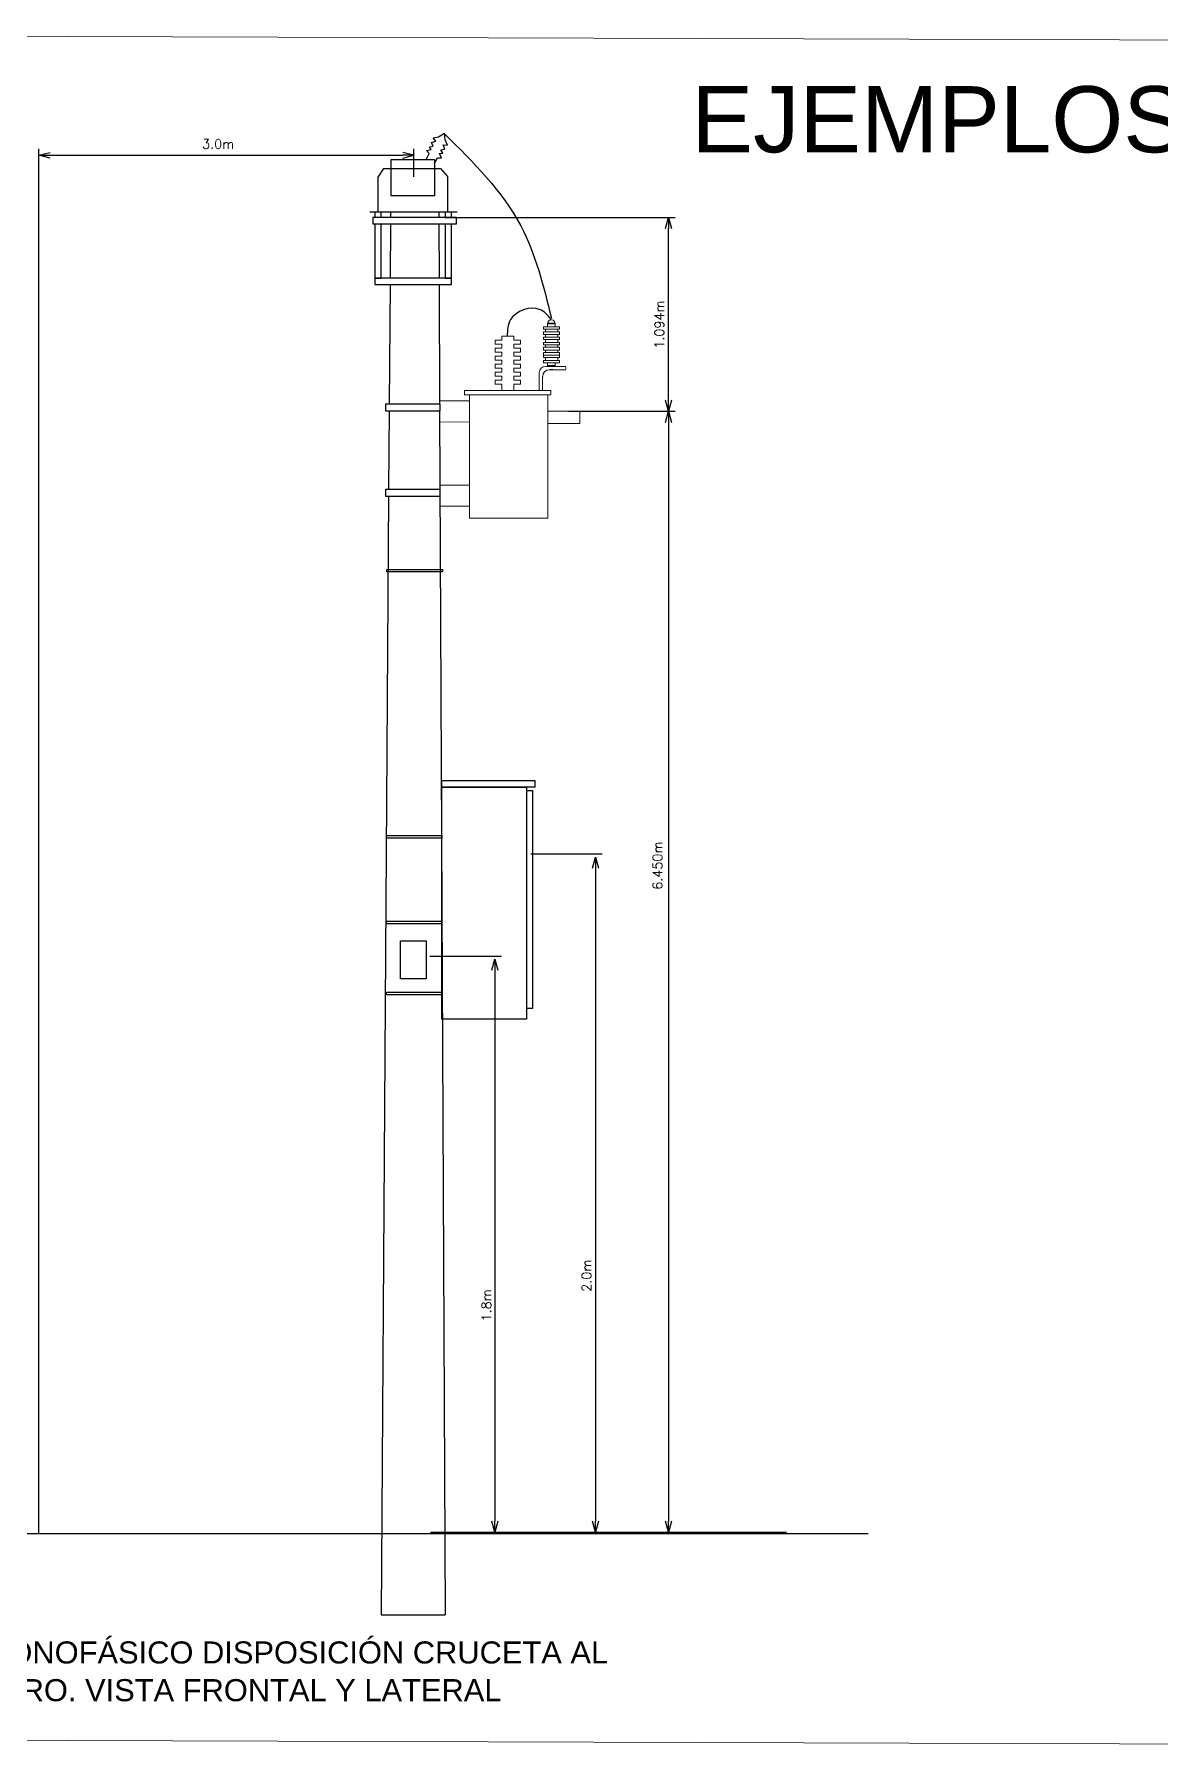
# Model space of a CAD drawing. Header units: millimetres. Extents: x 168 to 392, y 127 to 255.
# Drawn here: x 172.95 to 183.15, y 221.8 to 237.37 of the extents above; entities that cross this region are included whole.
import ezdxf

# ---------------------------------------------------------------- set-up
doc = ezdxf.new("R2010")
doc.units = ezdxf.units.MM
for name, color, linetype in [('-COTA-E', 8, 'Continuous'), ('RE60', 2, 'Continuous'), ('RE80', 2, 'Continuous')]:
    doc.layers.add(name, color=color, linetype=linetype)
for name, color, linetype, lineweight in [('Equipos', 20, 'Continuous', 13), ('Esquemas', 7, 'Continuous', 13), ('MARQUILLA', 164, 'Continuous', 13), ('Poste', 252, 'Continuous', 25), ('textos', 7, 'Continuous', 13), ('Trafo', 40, 'Continuous', 13)]:
    doc.layers.add(name, color=color, linetype=linetype, lineweight=lineweight)
doc.styles.add('0.6', font='', dxfattribs={"height": 0.6})
doc.styles.add('RomanS', font='romans.shx')
doc.styles.get("Standard").update_dxf_attribs({"font": '', "height": 0.1})
doc.styles.get('0.6').set_extended_font_data('@Arial Unicode MS')
doc.styles.get('Standard').set_extended_font_data('@Arial Unicode MS')

# ---------------------------------------------------------------- blocks, each defined once
blk = doc.blocks.new('_Open30')
at = {"color": 0, "linetype": 'ByBlock', "lineweight": -2}
for p, q in [((-1, 0.27), (0, 0)), ((0, 0), (-1, -0.27)), ((0, 0), (-1, 0))]:
    blk.add_line(p, q, dxfattribs=at)

msp = doc.modelspace()

# ---------------------------------------------------------------- linework, layer by layer
at = {"layer": '-COTA-E'}
for p, q in [((172.98901, 235.94443), (172.98901, 236.3379)), ((176.62201, 234.02162), (176.12819, 234.02162)), ((176.12819, 234.02162), (176.12819, 233.96383)), ((176.12819, 233.96383), (176.62201, 233.96383)), ((176.62201, 233.96383), (176.62201, 234.02162)), ((176.62201, 233.24824), (176.12819, 233.24824)), ((176.12819, 233.24824), (176.12819, 233.19044)), ((176.62201, 233.19044), (176.62201, 233.24824)), ((176.12819, 233.19044), (176.62201, 233.19044)), ((176.13976, 232.5257), (176.64335, 232.5257)), ((176.13976, 232.50214), (176.13976, 232.5257)), ((176.64335, 232.50214), (176.13976, 232.50214)), ((176.64335, 232.5257), (176.64335, 232.50214)), ((176.13567, 230.11499), (176.63926, 230.11499)), ((176.13567, 230.09143), (176.13567, 230.11499)), ((176.63926, 230.09143), (176.13567, 230.09143)), ((176.13567, 229.33754), (176.63926, 229.33754)), ((176.13567, 229.31398), (176.13567, 229.33754)), ((176.63926, 229.31398), (176.13567, 229.31398)), ((176.63926, 229.33754), (176.63926, 229.31398)), ((176.13567, 228.6935), (176.63926, 228.6935)), ((176.13567, 228.66993), (176.13567, 228.6935)), ((176.63926, 228.66993), (176.13567, 228.66993)), ((176.63926, 228.6935), (176.63926, 228.66993)), ((176.53531, 223.8016), (177.30139, 223.8016)), ((176.53531, 223.8016), (178.09108, 223.8016)), ((176.53531, 223.8016), (178.75104, 223.8016)), ((176.53531, 223.8016), (179.75945, 223.8016))]:
    msp.add_line(p, q, dxfattribs=at)
for p, q in [((173.08901, 236.2779), (176.28352, 236.2779)), ((176.38352, 236.08267), (176.38352, 236.3379)), ((172.98901, 223.78798), (172.98901, 236.08212)), ((176.66673, 235.71558), (178.75104, 235.71558)), ((178.69104, 234.05827), (178.69104, 235.61558)), ((177.78438, 233.95827), (178.75104, 233.95827)), ((178.69104, 233.85827), (178.69104, 223.9016)), ((177.44424, 229.9471), (178.09108, 229.9471)), ((178.03108, 229.81876), (178.03108, 223.9016)), ((176.53038, 229.0223), (177.17723, 229.0223)), ((177.11723, 228.89396), (177.11723, 223.9016)), ((172.57712, 223.78798), (180.5001, 223.78798))]:
    msp.add_line(p, q)
at = {"layer": 'Equipos', "lineweight": -2}
for p, q in [((176.77667, 235.76245), (175.98478, 235.76245)), ((176.08935, 235.76245), (176.03156, 235.76245)), ((176.03156, 235.76245), (176.03156, 235.71558)), ((176.08935, 235.71558), (176.08935, 235.76245)), ((176.17328, 235.76245), (176.17296, 235.71558)), ((176.61014, 235.76245), (176.61035, 235.71558)), ((176.72468, 235.76245), (176.66689, 235.76245)), ((176.66689, 235.76245), (176.66689, 235.71558)), ((176.72468, 235.71558), (176.72468, 235.76245)), ((176.77127, 235.71558), (176.01264, 235.71558)), ((176.01264, 235.71558), (176.01264, 235.65779)), ((176.01264, 235.65779), (176.77127, 235.65779)), ((176.03156, 235.65779), (176.03156, 235.16508)), ((176.08935, 235.16508), (176.08935, 235.65779)), ((176.17258, 235.65779), (176.16929, 235.16508)), ((176.61062, 235.65779), (176.6129, 235.16508)), ((176.66689, 235.65779), (176.66689, 235.16508)), ((176.72468, 235.16508), (176.72468, 235.65779)), ((176.77127, 235.65779), (176.77127, 235.71558)), ((176.72468, 235.16508), (176.03156, 235.16508)), ((176.03156, 235.16508), (176.03156, 235.10729)), ((176.03156, 235.16508), (176.08935, 235.16508)), ((176.66689, 235.16508), (176.72468, 235.16508)), ((176.72468, 235.10729), (176.72468, 235.16508)), ((176.03156, 235.10729), (176.72468, 235.10729)), ((176.63797, 230.5509), (176.63797, 230.61392)), ((176.63797, 230.61392), (177.48096, 230.61392)), ((177.48096, 230.61392), (177.48096, 230.5509)), ((176.63797, 230.5509), (177.40424, 230.5509)), ((176.63797, 228.44899), (176.63797, 230.5509)), ((177.48096, 230.5509), (176.63797, 230.5509)), ((177.40424, 230.5509), (177.40424, 228.44899)), ((177.46116, 230.51782), (177.40424, 230.51782)), ((177.40424, 230.51782), (177.40424, 228.54874)), ((177.46116, 228.54874), (177.46116, 230.51782)), ((176.63926, 230.11499), (176.63926, 230.09143)), ((177.40424, 228.44899), (176.63797, 228.44899)), ((177.40424, 228.54874), (177.46116, 228.54874))]:
    msp.add_line(p, q, dxfattribs=at)
at = {"layer": 'Equipos', "lineweight": -2, "elevation": -0.00008}
for points in [[(176.49682, 236.23991), (176.5232, 236.29342), (176.49999, 236.32199), (176.54194, 236.33039), (176.52651, 236.35621), (176.55943, 236.36162), (176.54364, 236.39512), (176.58293, 236.40514), (176.55929, 236.43516), (176.60813, 236.44634), (176.66121, 236.47853)], [(176.57203, 236.20283), (176.59841, 236.25634), (176.63521, 236.25532), (176.61632, 236.29372), (176.6462, 236.2972), (176.63045, 236.3266), (176.66663, 236.33448), (176.65066, 236.37175), (176.68887, 236.37128), (176.668, 236.41682), (176.66121, 236.47853)], [(176.06081, 235.76245), (176.06081, 236.07877), (176.11168, 236.15829), (176.17124, 236.15829), (176.62515, 236.15829), (176.69103, 236.08741)], [(176.69103, 236.08741), (176.69103, 235.76245)]]:
    msp.add_lwpolyline(points, dxfattribs=at)
msp.add_lwpolyline([(176.17985, 235.90985), (176.17985, 236.24102), (176.57105, 236.24102), (176.57105, 235.90985)], close=True, dxfattribs=at)
at = {"layer": 'Esquemas'}
msp.add_lwpolyline([(167.52449, 237.37405), (207.55137, 237.24663), (207.55137, 221.80353), (167.52449, 221.93094)], close=True, dxfattribs=at)
at = {"layer": 'MARQUILLA', "color": 1}
msp.add_line((176.61559, 234.02162), (176.61559, 234.05341), dxfattribs=at)
at = {"layer": 'Poste'}
for p, q in [((176.1689, 235.10729), (176.16165, 234.02162)), ((176.61316, 235.10729), (176.61818, 234.02162)), ((176.16127, 233.96383), (176.15649, 233.24824)), ((176.61845, 233.96383), (176.66886, 223.05223)), ((176.1561, 233.19044), (176.0884, 223.05223)), ((176.0884, 223.05223), (176.66886, 223.05223))]:
    msp.add_line(p, q, dxfattribs=at)
at = {"layer": 'RE60', "color": 6}
for points in [[(176.6617, 236.47374), (177.35405, 235.63788), (177.6302, 234.80202)], [(177.6274, 234.79172), (177.52417, 234.88218), (177.26056, 234.79013), (177.23039, 234.63779)]]:
    msp.add_spline(points, degree=3, dxfattribs=at)
at = {"layer": 'RE80'}
for p, q in [((176.26479, 229.15934), (176.49531, 229.15934)), ((176.26479, 228.81675), (176.26479, 229.15934)), ((176.49531, 229.15934), (176.49531, 228.81675)), ((176.49531, 228.81675), (176.26479, 228.81675))]:
    msp.add_line(p, q, dxfattribs=at)
at = {"layer": 'Trafo', "ltscale": 0.02}
for p, q in [((177.18061, 234.60393), (177.12011, 234.60393)), ((177.12011, 234.60393), (177.12011, 234.56763)), ((177.12011, 234.56763), (177.18061, 234.56763)), ((177.18061, 234.53133), (177.12011, 234.53133)), ((177.12011, 234.53133), (177.12011, 234.49503)), ((177.12011, 234.49503), (177.18061, 234.49503)), ((177.28951, 234.64023), (177.18061, 234.64023)), ((177.18061, 234.64023), (177.18061, 234.60393)), ((177.18061, 234.56763), (177.18061, 234.53133)), ((177.18061, 234.49503), (177.18061, 234.45873)), ((177.28951, 234.60393), (177.28951, 234.64023)), ((177.35001, 234.60393), (177.28951, 234.60393)), ((177.28951, 234.53133), (177.28951, 234.56763)), ((177.28951, 234.56763), (177.35001, 234.56763)), ((177.35001, 234.53133), (177.28951, 234.53133)), ((177.28951, 234.45873), (177.28951, 234.49503)), ((177.28951, 234.49503), (177.35001, 234.49503)), ((177.35001, 234.56763), (177.35001, 234.60393)), ((177.35001, 234.49503), (177.35001, 234.53133)), ((177.18061, 234.45873), (177.12011, 234.45873)), ((177.12011, 234.45873), (177.12011, 234.42243)), ((177.12011, 234.42243), (177.18061, 234.42243)), ((177.18061, 234.38613), (177.12011, 234.38613)), ((177.12011, 234.38613), (177.12011, 234.34983)), ((177.12011, 234.34983), (177.18061, 234.34983)), ((177.18061, 234.42243), (177.18061, 234.38613)), ((177.18061, 234.34983), (177.18061, 234.31353)), ((177.35001, 234.45873), (177.28951, 234.45873)), ((177.28951, 234.38613), (177.28951, 234.42243)), ((177.28951, 234.42243), (177.35001, 234.42243)), ((177.35001, 234.38613), (177.28951, 234.38613)), ((177.28951, 234.31353), (177.28951, 234.34983)), ((177.28951, 234.34983), (177.35001, 234.34983)), ((177.35001, 234.42243), (177.35001, 234.45873)), ((177.35001, 234.34983), (177.35001, 234.38613)), ((177.18061, 234.31353), (177.12011, 234.31353)), ((177.12011, 234.31353), (177.12011, 234.27723)), ((177.12011, 234.27723), (177.18061, 234.27723)), ((177.18061, 234.24093), (177.12011, 234.24093)), ((177.12011, 234.24093), (177.12011, 234.20463)), ((177.12011, 234.20463), (177.18061, 234.20463)), ((177.18061, 234.27723), (177.18061, 234.24093)), ((177.18061, 234.20463), (177.18061, 234.14655)), ((177.35001, 234.31353), (177.28951, 234.31353)), ((177.28951, 234.24093), (177.28951, 234.27723)), ((177.28951, 234.27723), (177.35001, 234.27723)), ((177.35001, 234.24093), (177.28951, 234.24093)), ((177.28951, 234.14655), (177.28951, 234.20463)), ((177.28951, 234.20463), (177.35001, 234.20463)), ((177.35001, 234.27723), (177.35001, 234.31353)), ((177.35001, 234.20463), (177.35001, 234.24093)), ((176.61559, 234.05341), (176.88817, 234.05208)), ((177.62696, 234.14655), (176.84315, 234.14655)), ((176.84315, 234.14655), (176.84315, 234.1074)), ((176.84315, 234.1074), (177.62696, 234.1074)), ((177.59984, 234.1074), (176.88817, 234.1074)), ((176.88817, 234.1074), (176.88817, 232.99135)), ((176.88817, 234.05208), (176.88817, 233.8604)), ((177.18061, 234.14655), (177.28951, 234.14655)), ((177.59984, 232.99135), (177.59984, 234.1074)), ((177.62696, 234.1074), (177.62696, 234.14655)), ((176.61559, 233.86173), (176.61559, 233.96383)), ((177.59984, 233.95827), (177.88891, 233.95827)), ((177.59984, 233.84658), (177.59984, 233.95827)), ((177.88891, 233.95827), (177.88891, 233.84658)), ((176.88817, 233.8604), (176.61559, 233.86173)), ((177.88891, 233.84658), (177.59984, 233.84658)), ((176.62201, 233.28922), (176.88817, 233.28935)), ((176.62201, 233.09754), (176.62201, 233.28922)), ((176.88817, 233.28935), (176.88817, 233.09767)), ((176.88817, 233.09767), (176.62201, 233.09754)), ((176.88817, 232.99135), (177.59984, 232.99135))]:
    msp.add_line(p, q, dxfattribs=at)
at = {"layer": 'Trafo', "lineweight": 20}
for points in [[(177.70419, 234.72431), (177.5598, 234.72431), (177.5598, 234.70187), (177.70419, 234.70187)], [(177.70419, 234.67943), (177.70419, 234.65374), (177.5598, 234.65374), (177.5598, 234.67943)], [(177.70419, 234.63125), (177.5598, 234.63125), (177.5598, 234.6088), (177.70419, 234.6088)], [(177.70419, 234.58312), (177.70419, 234.56067), (177.5598, 234.56067), (177.5598, 234.58312)], [(177.70419, 234.53818), (177.5598, 234.53818), (177.5598, 234.51254), (177.70419, 234.51254)], [(177.70419, 234.4676), (177.5598, 234.4676), (177.5598, 234.44516), (177.70419, 234.44516)], [(177.70419, 234.39698), (177.70419, 234.41947), (177.5598, 234.41947), (177.5598, 234.39698)]]:
    msp.add_lwpolyline(points, close=True, dxfattribs=at)
for points in [[(177.57581, 234.67943), (177.57581, 234.70187)], [(177.57581, 234.63125), (177.57581, 234.65374)], [(177.59506, 234.72431), (177.59506, 234.75643), (177.66569, 234.75643), (177.66569, 234.72431)], [(177.59506, 234.75), (177.66569, 234.75)], [(177.6625, 234.75643), (177.65925, 234.77249), (177.64644, 234.78531), (177.63038, 234.7885), (177.61432, 234.78531), (177.6015, 234.77249), (177.59831, 234.75643)], [(177.68813, 234.67943), (177.68813, 234.70187)], [(177.68813, 234.63125), (177.68813, 234.65374)], [(177.57581, 234.58312), (177.57581, 234.6088)], [(177.57581, 234.53818), (177.57581, 234.56067)], [(177.57581, 234.49005), (177.57581, 234.51254)], [(177.68813, 234.58312), (177.68813, 234.6088)], [(177.68813, 234.53818), (177.68813, 234.56067)], [(177.68813, 234.49005), (177.68813, 234.51254)], [(177.76195, 234.36491), (177.57905, 234.36491), (177.55656, 234.36172), (177.53731, 234.34885), (177.52449, 234.3296), (177.52125, 234.30715), (177.52125, 234.1467)], [(177.5598, 234.4676), (177.5598, 234.49005), (177.70419, 234.49005), (177.70419, 234.4676)], [(177.57581, 234.44516), (177.57581, 234.41947)], [(177.59506, 234.39698), (177.59506, 234.36491), (177.66569, 234.36491), (177.66569, 234.39698)], [(177.59506, 234.37454), (177.66569, 234.37454)], [(177.68813, 234.44516), (177.68813, 234.41947)], [(177.75876, 234.33603), (177.76519, 234.34885), (177.75876, 234.36172)], [(177.55018, 234.27508), (177.55018, 234.1467)], [(177.76195, 234.33284), (177.61112, 234.33284), (177.58868, 234.3296), (177.56943, 234.31678), (177.55656, 234.29753), (177.55337, 234.27508)], [(177.61756, 234.33603), (177.64324, 234.33603)]]:
    msp.add_lwpolyline(points, dxfattribs=at)

# ---------------------------------------------------------------- block references
at = {"yscale": 0.1, "zscale": 0.1}
for p, xscale, rotation in [((172.98901, 236.2779), 0.1, 180), ((176.38352, 236.2779), -0.1, 180), ((178.69104, 235.71558), 0.1, 90), ((178.69104, 233.95827), 0.1, 270), ((178.69104, 233.95827), 0.1, 90), ((178.03108, 229.9178), 0.1, 90), ((177.11723, 228.993), 0.1, 90), ((177.11723, 223.8016), 0.1, 270), ((178.03108, 223.8016), 0.1, 270), ((178.69104, 223.8016), 0.1, 270)]:
    msp.add_blockref('_Open30', p, dxfattribs=dict(at, xscale=xscale, rotation=rotation))

# ---------------------------------------------------------------- texts
at = {"layer": 'RE80', "color": 6}
for s, p in [('MONTAJE MONOFÁSICO DISPOSICIÓN CRUCETA AL', (171.06679, 222.61128)), ('CENTRO. VISTA FRONTAL Y LATERAL', (172.07156, 222.26961))]:
    msp.add_text(s, height=0.2000002, dxfattribs=at).set_placement(p)
at = {"layer": 'textos', "insert": (187.07214, 236.90464), "char_height": 0.6, "attachment_point": 2, "style": '0.6'}
msp.add_mtext_dynamic_manual_height_columns('EJEMPLOS VISTAS COMPLEMENTARIAS', width=27.1958231, gutter_width=0.5, heights=[0], dxfattribs=at)
at = {"layer": 'Trafo', "ltscale": 0.02, "style": 'RomanS', "width": 1.666667}
for p in [(177.15014, 234.5676), (177.23484, 234.6402), (177.31954, 234.5313), (177.15014, 234.4224), (177.31954, 234.3861), (177.15014, 234.2772), (177.31954, 234.2409), (177.23484, 234.14652)]:
    msp.add_text('DHRM', height=0.0000603, dxfattribs=at).set_placement(p)

# ---------------------------------------------------------------- next in the draw order: texts
at = {"color": 2, "insert": (174.61212, 236.38074), "char_height": 0.085, "width": 1.2955135, "attachment_point": 5, "style": 'RomanS', "bg_fill": 3, "box_fill_scale": 1.1, "bg_fill_color": 256, "bg_fill_true_color": 13158600, "bg_fill_transparency": 0}
msp.add_mtext('\\A1;3.0m ', dxfattribs=at)
at = {"color": 2, "insert": (178.60854, 234.74415), "char_height": 0.085, "attachment_point": 5, "rotation": 90, "style": 'RomanS', "bg_fill": 3, "box_fill_scale": 1.1, "bg_fill_color": 256, "bg_fill_true_color": 13158600, "bg_fill_transparency": 0}
msp.add_mtext('\\A1;1.094m', dxfattribs=at)
at = {"color": 2, "char_height": 0.085, "attachment_point": 5, "rotation": 90, "style": 'RomanS', "bg_fill": 3, "box_fill_scale": 1.1, "bg_fill_color": 256, "bg_fill_true_color": 13158600, "bg_fill_transparency": 0}
for s, insert in [('\\A1;{\\C2;6.450m}', (178.59177, 229.84126)), ('\\A1;{\\C2;1.8m}', (177.04188, 225.85663))]:
    msp.add_mtext_dynamic_manual_height_columns(s, width=2.5416604, gutter_width=0.48021, heights=[0], dxfattribs=dict(at, insert=insert))
at = {"color": 2, "insert": (177.94858, 226.1253), "char_height": 0.085, "width": 0.8439174, "attachment_point": 5, "rotation": 90, "style": 'RomanS', "bg_fill": 3, "box_fill_scale": 1.1, "bg_fill_color": 256, "bg_fill_true_color": 13158600, "bg_fill_transparency": 0}
msp.add_mtext('\\A1;2.0m', dxfattribs=at)

doc.saveas('drawing.dxf')
